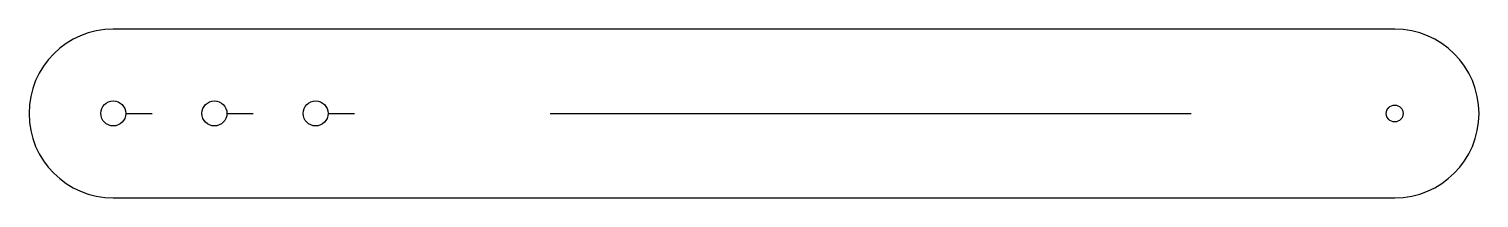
# Model space of a CAD drawing. Header units: millimetres. Extents: x 2495 to 2710, y 1255 to 1280.
import ezdxf

# ---------------------------------------------------------------- set-up
doc = ezdxf.new("R2010")
doc.units = ezdxf.units.MM

msp = doc.modelspace()

# ---------------------------------------------------------------- linework, layer by layer
for p, q in [((2697.92, 1280.42), (2507.92, 1280.42)), ((2509.77, 1267.92), (2513.67, 1267.92)), ((2524.77, 1267.92), (2528.67, 1267.92)), ((2539.77, 1267.92), (2543.67, 1267.92)), ((2572.72, 1267.92), (2667.72, 1267.92)), ((2507.92, 1255.42), (2697.92, 1255.42))]:
    msp.add_line(p, q)
for centre, radius in [((2507.92, 1267.92), 1.85), ((2522.92, 1267.92), 1.85), ((2537.92, 1267.92), 1.85), ((2697.92, 1267.92), 1.25)]:
    msp.add_circle(centre, radius)
for centre, start, end in [((2507.92, 1267.92), 90, 270), ((2697.92, 1267.92), 270, 90)]:
    msp.add_arc(centre, 12.5, start, end)

doc.saveas('drawing.dxf')
